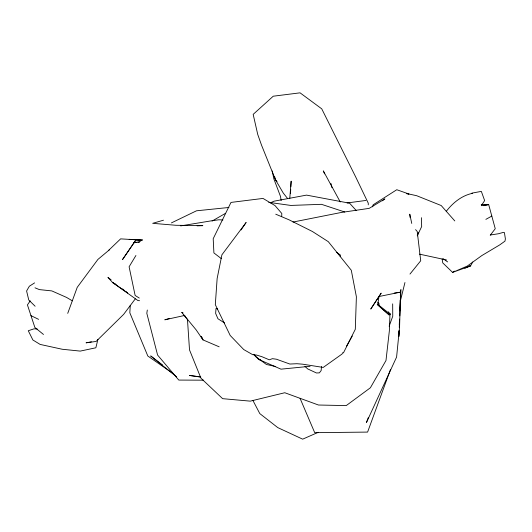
<?xml version="1.0" encoding="UTF-8"?>
<svg xmlns="http://www.w3.org/2000/svg" width="532" height="532" viewBox="0 0 532 532"><rect width="100%" height="100%" fill="white"/><g stroke="black" fill="none" stroke-linecap="round" stroke-linejoin="round"><path stroke-width="0.8" d="M400.636 290.12L399.572 327.08L396.593 357.072L366.482 422.455L368.224 417.786M281.687 216.604L281.807 213.498L275.031 205.591L263.007 198.423L230.988 202.419L213.199 238.708L213.904 252.926L221.385 258.658M389.996 313.561L389.351 330.884L385.986 360.516L370.392 387.775L346.226 405.597L318.469 405.018L284.773 392.736L250.273 401.141L222.635 398.668L200.923 378.146L189.512 349.91L187.47 319.526L183.899 315.077M399.279 324.966L399.492 319.173M399.798 310.894L400.19 300.134M400.343 295.992L400.556 290.199M399.266 327.466L399.638 319.207M399.791 315.902L400.988 289.461M290.505 193.335L290.718 189.272M290.851 186.832L291.15 181.146L289.767 198.483M130.26 305.341L129.828 312.803L147.816 356.008L173.479 373.816M377.228 304.603L389.098 314.904L389.231 313.282M321.508 366.475L321.148 370.565L319.36 372.866L316.487 372.985L307.676 368.902L304.896 366.289M340.247 256.73L340.433 255.081L336.47 252.261M147.317 310.03L146.812 313.308L157.598 355.07L178.792 380.074L203.643 380.181M97.895 339.403L95.86 347.782L80.246 351.1L62.171 349.245L40.126 344.417L32.871 339.975L28.282 330.738L34.035 328.836L37.233 328.962M400.377 300.986L404.952 282.539M372.619 206.848L373.158 204.8L396.786 189.725L408.842 193.987L416.676 195.71L441.188 205.532L454.787 220.926M417.307 235.902L418.258 232.85L417.241 235.078M389.138 326.236L392.756 316.214L392.669 303.872M67.724 313.361L77.226 287.353L97.915 259.423L109.592 249.661M390.508 369.441L367.592 432.09L314.711 432.676L300.061 398.342M343.399 352.969L355.303 329.301L356.387 296.776L351.293 270.269L328.297 241.674L312.397 231.487L289.149 219.862L275.736 214.19M417.48 235.357L421.663 226.579L421.424 217.701M472.762 261.977L470.574 265.854L464.815 268.281M342.814 352.623L341.996 354.066L323.21 367.432L302.821 364.207L296.916 363.722L289.86 364.041L276.46 359.226L272.444 358.674L269.285 359.805L262.03 356.746L256.57 355.063L252.713 354.691L243.756 349.571L230.196 335.466L215.314 304.663L217.136 278.529L221.904 254.808L246.136 222.469L241.029 229.957M346.518 346.132L352.277 336.044M135.919 255.48L129.103 266.785L135.141 295.466L139.258 298.046M141.712 240.225L136.039 239.786L122.553 259.516L136.039 239.786L142.656 240.045M30.238 300.859L27.431 304.896L34.859 327.439L43.491 334.475M135.274 298.898L123.63 314.385L96.106 341.431L86.058 342.827L91.431 341.83M490.238 235.244L495.245 228.713L488.675 204.581L481.247 204.614M446.268 211.337C452.945 202.732 461.709 195.577 472.576 193.289M409.973 274.073L420.719 260.766L417.221 231.473L415.572 229.638M108.481 250.499L120.618 238.868L136.039 239.786M142.13 239.832L139.497 241.794L133.805 242.732L136.258 242.479M382.222 200.803L384.882 198.908L369.181 208.364L341.444 212.434L292.986 222.057M34.6 282.891L29.353 286.229L26.6 290.977L28.761 300.008L35.119 306.246M454.694 271.12L452.606 272.397L442.75 262.888L442.145 258.958M212.088 221.059L225.595 213.279M485.856 219.364L491.847 216.059M171.417 222.901L196.488 210.805L228.933 207.473M270.316 202.885L274.08 201.169L306.525 195.111L349.597 203.204L356.207 210.492M318.282 432.303L302.668 439.166L277.764 427.602L259.789 413.583L253.006 400.609M163.477 220.195L152.677 223.327L175.919 225.282L202.838 225.648L197.106 225.847M169.495 318.475L164.814 319.798L184.956 315.383M471.877 193.136L481.34 191.387L484.645 200.584L481.294 205.665L488.675 204.581L483.861 205.704M180.68 225.9L212.162 220.694L218.858 219.782L222.935 219.942M490.544 234.984L498.418 233.754L503.445 232.364L504.403 232.544L505.4 238.941L504.961 241.149L499.734 244.886L481.779 255.606L467.276 266.08L452.606 272.397L470.574 265.854L469.064 266M394.212 293.079L399.778 292.268L378.99 296.524L370.764 309.052L381.171 293.139L378.99 296.524L377.76 304.603L389.098 314.904M347.07 202.965L365.943 200.451M137.888 242.306L139.524 242.14M310.063 366.289L280.989 369.168L258.605 359.406L254.15 354.837M129.196 239.307L140.747 240.171M139.564 300.706L137.934 300.56L112.498 282.432L107.936 277.352L111.121 279.872M200.025 376.836L189.465 375.446L200.777 377.102M268.733 202.353L290.824 205.438L321.481 204.321L344.729 211.989M260.148 359.712L258.605 359.406L260.926 360.171M419.429 254.13L446.534 259.988M275.716 366.541L266.432 364.48L260.454 360.091M217.568 309.012L216.012 308.5L215.646 313.421L217.94 318.741L224.624 323.017M34.992 287.805L39.361 289.601L51.83 290.911L66.606 297.441L72.312 300.826M219.171 346.817L202.991 339.895L196.128 329.853L181.665 312.297L183.094 312.936M30.923 315.609L38.603 319.346M116.036 284.367L112.498 282.432L127.667 292.959L126.397 291.955M443.083 258.698L447.645 261.924M253.944 354.299L255.806 356.679L259.124 359.113M162.513 364.952L150.682 355.941L176.651 376.862M122.579 288.936L123.85 289.94M377.474 304.118L390.302 314.326L388.267 311.765M277.046 181.625L275.45 179.73L261.505 145.09L257.727 134.416L253.172 114.367L273.248 96.206L300.061 92.834L321.74 108.841L355.682 176.923L368.277 203.197L368.277 204.853M287.333 198.197L283.27 193.063L275.45 179.73L274.612 176.531M254.841 355.383L255.806 356.679M377.86 302.262L379.117 304.384L378.624 302.854M340.247 201.96L323.316 170.892L324.6 173.884M201.123 336.39L202.991 339.895L201.641 336.882M330.971 183.533L331.908 187.563M411.755 223.44L409.786 214.19L410.059 217.482M272.224 170.958L273.887 178.978L280.53 196.514L281.142 200.611M399.06 330.758L398.847 336.557L399.113 330.771M408.842 193.987L406.421 193.608L408.842 193.987"/></g></svg>
